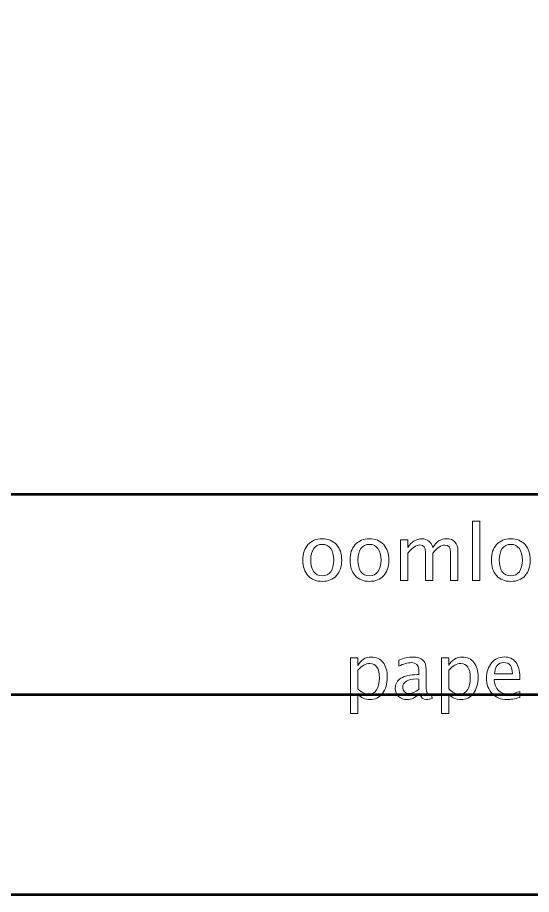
# Model space of a CAD drawing. Header units: centimetres. Extents: x -144 to 123, y -121 to 149.
# Drawn here: x -117.98 to -112.33, y -62.2 to -52.55 of the extents above; entities that cross this region are included whole.
import ezdxf

# ---------------------------------------------------------------- set-up
doc = ezdxf.new("R2010")
doc.units = ezdxf.units.CM
doc.header["$MEASUREMENT"] = 0
doc.layers.add('Layer 1', color=7, linetype='Continuous')

msp = doc.modelspace()

# ---------------------------------------------------------------- linework, layer by layer
at = {"layer": 'Layer 1', "color": 4, "lineweight": 53}
msp.add_lwpolyline([(-130.5, -59.99997), (-79.5, -59.99997), (-79.5, 15.00001), (-130.5, 15.00001), (-130.5, -59.99997)], close=True, dxfattribs=at)
at = {"layer": 'Layer 1', "lineweight": 53}
msp.add_open_spline([(-131.95, -61.7), (-131.95, -61.7), (-131.95, -58.3), (-131.95, -58.3), (-131.95, -58.3), (-131.95, -58.02386), (-131.72614, -57.8), (-131.45, -57.8), (-131.45, -57.8), (-131.45, -57.8), (-78.55, -57.8), (-78.55, -57.8), (-78.55, -57.8), (-78.27386, -57.8), (-78.05, -58.02386), (-78.05, -58.3), (-78.05, -58.3), (-78.05, -58.3), (-78.05, -61.7), (-78.05, -61.7), (-78.05, -61.7), (-78.05, -61.97614), (-78.27386, -62.2), (-78.55, -62.2), (-78.55, -62.2), (-78.55, -62.2), (-131.45, -62.2), (-131.45, -62.2), (-131.45, -62.2), (-131.72614, -62.2), (-131.95, -61.97614), (-131.95, -61.7)], degree=3, knots=[0, 0, 0, 0, 0.1111111, 0.1111111, 0.1111111, 0.1111111, 0.2222222, 0.2222222, 0.2222222, 0.2222222, 0.3333333, 0.3333333, 0.3333333, 0.3333333, 0.4444444, 0.4444444, 0.4444444, 0.4444444, 0.5555556, 0.5555556, 0.5555556, 0.5555556, 0.6666667, 0.6666667, 0.6666667, 0.6666667, 0.7777778, 0.7777778, 0.7777778, 0.7777778, 1, 1, 1, 1], dxfattribs=at)
at = {"layer": 'Layer 1', "color": 5, "lineweight": 9}
for points, knots in [([(-112.97862, -58.74469), (-112.97862, -58.74469), (-112.97862, -58.09191), (-112.97862, -58.09191), (-112.97862, -58.09191), (-112.97862, -58.09191), (-112.89734, -58.09191), (-112.89734, -58.09191), (-112.89734, -58.09191), (-112.89734, -58.09191), (-112.89734, -58.74469), (-112.89734, -58.74469), (-112.89734, -58.74469), (-112.89734, -58.74469), (-112.97862, -58.74469), (-112.97862, -58.74469)], [0, 0, 0, 0, 0.2, 0.2, 0.2, 0.2, 0.4, 0.4, 0.4, 0.4, 0.6, 0.6, 0.6, 0.6, 1, 1, 1, 1]), ([(-113.76913, -58.74469), (-113.76913, -58.74469), (-113.76913, -58.29595), (-113.76913, -58.29595), (-113.76913, -58.29595), (-113.76913, -58.29595), (-113.68785, -58.29595), (-113.68785, -58.29595), (-113.68785, -58.29595), (-113.68785, -58.29595), (-113.68785, -58.38076), (-113.68785, -58.38076), (-113.68785, -58.38076), (-113.6482, -58.31797), (-113.5974, -58.28664), (-113.53517, -58.28664), (-113.53517, -58.28664), (-113.47519, -58.28664), (-113.43441, -58.31797), (-113.41268, -58.38076), (-113.41268, -58.38076), (-113.37416, -58.3174), (-113.32392, -58.28579), (-113.26226, -58.28579), (-113.26226, -58.28579), (-113.22289, -58.28579), (-113.19227, -58.29737), (-113.17039, -58.32065), (-113.17039, -58.32065), (-113.14852, -58.34393), (-113.13751, -58.37653), (-113.13751, -58.41844), (-113.13751, -58.41844), (-113.13751, -58.41844), (-113.13751, -58.74469), (-113.13751, -58.74469), (-113.13751, -58.74469), (-113.13751, -58.74469), (-113.21879, -58.74469), (-113.21879, -58.74469), (-113.21879, -58.74469), (-113.21879, -58.74469), (-113.21879, -58.43185), (-113.21879, -58.43185), (-113.21879, -58.43185), (-113.21879, -58.38076), (-113.23911, -58.35522), (-113.27975, -58.35522), (-113.27975, -58.35522), (-113.32195, -58.35522), (-113.36626, -58.385), (-113.41268, -58.44469), (-113.41268, -58.44469), (-113.41268, -58.44469), (-113.41268, -58.74469), (-113.41268, -58.74469), (-113.41268, -58.74469), (-113.41268, -58.74469), (-113.49396, -58.74469), (-113.49396, -58.74469), (-113.49396, -58.74469), (-113.49396, -58.74469), (-113.49396, -58.43156), (-113.49396, -58.43156), (-113.49396, -58.43156), (-113.49396, -58.38006), (-113.51456, -58.35438), (-113.55591, -58.35438), (-113.55591, -58.35438), (-113.59697, -58.35438), (-113.641, -58.38429), (-113.68785, -58.44426), (-113.68785, -58.44426), (-113.68785, -58.44426), (-113.68785, -58.74469), (-113.68785, -58.74469), (-113.68785, -58.74469), (-113.68785, -58.74469), (-113.76913, -58.74469), (-113.76913, -58.74469)], [0, 0, 0, 0, 0.047619, 0.047619, 0.047619, 0.047619, 0.0952381, 0.0952381, 0.0952381, 0.0952381, 0.1428571, 0.1428571, 0.1428571, 0.1428571, 0.1904762, 0.1904762, 0.1904762, 0.1904762, 0.2380952, 0.2380952, 0.2380952, 0.2380952, 0.2857143, 0.2857143, 0.2857143, 0.2857143, 0.3333333, 0.3333333, 0.3333333, 0.3333333, 0.3809524, 0.3809524, 0.3809524, 0.3809524, 0.4285714, 0.4285714, 0.4285714, 0.4285714, 0.4761905, 0.4761905, 0.4761905, 0.4761905, 0.5238095, 0.5238095, 0.5238095, 0.5238095, 0.5714286, 0.5714286, 0.5714286, 0.5714286, 0.6190476, 0.6190476, 0.6190476, 0.6190476, 0.6666667, 0.6666667, 0.6666667, 0.6666667, 0.7142857, 0.7142857, 0.7142857, 0.7142857, 0.7619048, 0.7619048, 0.7619048, 0.7619048, 0.8095238, 0.8095238, 0.8095238, 0.8095238, 0.8571429, 0.8571429, 0.8571429, 0.8571429, 0.9047619, 0.9047619, 0.9047619, 0.9047619, 1, 1, 1, 1]), ([(-114.63076, -58.75485), (-114.69666, -58.75485), (-114.74887, -58.73382), (-114.78726, -58.69177), (-114.78726, -58.69177), (-114.82578, -58.64972), (-114.84497, -58.59257), (-114.84497, -58.52046), (-114.84497, -58.52046), (-114.84497, -58.4485), (-114.82578, -58.39149), (-114.78726, -58.34958), (-114.78726, -58.34958), (-114.74887, -58.30767), (-114.69666, -58.28664), (-114.63076, -58.28664), (-114.63076, -58.28664), (-114.56486, -58.28664), (-114.51265, -58.30767), (-114.47427, -58.34958), (-114.47427, -58.34958), (-114.43575, -58.39149), (-114.41655, -58.4485), (-114.41655, -58.52046), (-114.41655, -58.52046), (-114.41655, -58.59257), (-114.43575, -58.64972), (-114.47427, -58.69177), (-114.47427, -58.69177), (-114.51265, -58.73382), (-114.56486, -58.75485), (-114.63076, -58.75485)], [0, 0, 0, 0, 0.1111111, 0.1111111, 0.1111111, 0.1111111, 0.2222222, 0.2222222, 0.2222222, 0.2222222, 0.3333333, 0.3333333, 0.3333333, 0.3333333, 0.4444444, 0.4444444, 0.4444444, 0.4444444, 0.5555556, 0.5555556, 0.5555556, 0.5555556, 0.6666667, 0.6666667, 0.6666667, 0.6666667, 0.7777778, 0.7777778, 0.7777778, 0.7777778, 1, 1, 1, 1]), ([(-114.6309, -58.69389), (-114.59069, -58.69389), (-114.55936, -58.67879), (-114.53706, -58.64845), (-114.53706, -58.64845), (-114.51491, -58.61825), (-114.50376, -58.5755), (-114.50376, -58.52046), (-114.50376, -58.52046), (-114.50376, -58.46557), (-114.51491, -58.42296), (-114.53706, -58.39276), (-114.53706, -58.39276), (-114.55936, -58.3627), (-114.59069, -58.3476), (-114.6309, -58.3476), (-114.6309, -58.3476), (-114.67126, -58.3476), (-114.70259, -58.3627), (-114.7246, -58.39276), (-114.7246, -58.39276), (-114.74676, -58.42296), (-114.75776, -58.46557), (-114.75776, -58.52046), (-114.75776, -58.52046), (-114.75776, -58.5755), (-114.74676, -58.61825), (-114.7246, -58.64845), (-114.7246, -58.64845), (-114.70259, -58.67879), (-114.67126, -58.69389), (-114.6309, -58.69389)], [0, 0, 0, 0, 0.1111111, 0.1111111, 0.1111111, 0.1111111, 0.2222222, 0.2222222, 0.2222222, 0.2222222, 0.3333333, 0.3333333, 0.3333333, 0.3333333, 0.4444444, 0.4444444, 0.4444444, 0.4444444, 0.5555556, 0.5555556, 0.5555556, 0.5555556, 0.6666667, 0.6666667, 0.6666667, 0.6666667, 0.7777778, 0.7777778, 0.7777778, 0.7777778, 1, 1, 1, 1]), ([(-114.11062, -58.75485), (-114.17652, -58.75485), (-114.22873, -58.73382), (-114.26712, -58.69177), (-114.26712, -58.69177), (-114.30564, -58.64972), (-114.32483, -58.59257), (-114.32483, -58.52046), (-114.32483, -58.52046), (-114.32483, -58.4485), (-114.30564, -58.39149), (-114.26712, -58.34958), (-114.26712, -58.34958), (-114.22873, -58.30767), (-114.17652, -58.28664), (-114.11062, -58.28664), (-114.11062, -58.28664), (-114.04472, -58.28664), (-113.99251, -58.30767), (-113.95413, -58.34958), (-113.95413, -58.34958), (-113.91561, -58.39149), (-113.89641, -58.4485), (-113.89641, -58.52046), (-113.89641, -58.52046), (-113.89641, -58.59257), (-113.91561, -58.64972), (-113.95413, -58.69177), (-113.95413, -58.69177), (-113.99251, -58.73382), (-114.04472, -58.75485), (-114.11062, -58.75485)], [0, 0, 0, 0, 0.1111111, 0.1111111, 0.1111111, 0.1111111, 0.2222222, 0.2222222, 0.2222222, 0.2222222, 0.3333333, 0.3333333, 0.3333333, 0.3333333, 0.4444444, 0.4444444, 0.4444444, 0.4444444, 0.5555556, 0.5555556, 0.5555556, 0.5555556, 0.6666667, 0.6666667, 0.6666667, 0.6666667, 0.7777778, 0.7777778, 0.7777778, 0.7777778, 1, 1, 1, 1]), ([(-114.11076, -58.69389), (-114.07055, -58.69389), (-114.03922, -58.67879), (-114.01692, -58.64845), (-114.01692, -58.64845), (-113.99477, -58.61825), (-113.98362, -58.5755), (-113.98362, -58.52046), (-113.98362, -58.52046), (-113.98362, -58.46557), (-113.99477, -58.42296), (-114.01692, -58.39276), (-114.01692, -58.39276), (-114.03922, -58.3627), (-114.07055, -58.3476), (-114.11076, -58.3476), (-114.11076, -58.3476), (-114.15112, -58.3476), (-114.18245, -58.3627), (-114.20446, -58.39276), (-114.20446, -58.39276), (-114.22662, -58.42296), (-114.23762, -58.46557), (-114.23762, -58.52046), (-114.23762, -58.52046), (-114.23762, -58.5755), (-114.22662, -58.61825), (-114.20446, -58.64845), (-114.20446, -58.64845), (-114.18245, -58.67879), (-114.15112, -58.69389), (-114.11076, -58.69389)], [0, 0, 0, 0, 0.1111111, 0.1111111, 0.1111111, 0.1111111, 0.2222222, 0.2222222, 0.2222222, 0.2222222, 0.3333333, 0.3333333, 0.3333333, 0.3333333, 0.4444444, 0.4444444, 0.4444444, 0.4444444, 0.5555556, 0.5555556, 0.5555556, 0.5555556, 0.6666667, 0.6666667, 0.6666667, 0.6666667, 0.7777778, 0.7777778, 0.7777778, 0.7777778, 1, 1, 1, 1]), ([(-112.55528, -58.75485), (-112.62118, -58.75485), (-112.67339, -58.73382), (-112.71178, -58.69177), (-112.71178, -58.69177), (-112.7503, -58.64972), (-112.76949, -58.59257), (-112.76949, -58.52046), (-112.76949, -58.52046), (-112.76949, -58.4485), (-112.7503, -58.39149), (-112.71178, -58.34958), (-112.71178, -58.34958), (-112.67339, -58.30767), (-112.62118, -58.28664), (-112.55528, -58.28664), (-112.55528, -58.28664), (-112.48938, -58.28664), (-112.43717, -58.30767), (-112.39879, -58.34958), (-112.39879, -58.34958), (-112.36027, -58.39149), (-112.34107, -58.4485), (-112.34107, -58.52046), (-112.34107, -58.52046), (-112.34107, -58.59257), (-112.36027, -58.64972), (-112.39879, -58.69177), (-112.39879, -58.69177), (-112.43717, -58.73382), (-112.48938, -58.75485), (-112.55528, -58.75485)], [0, 0, 0, 0, 0.1111111, 0.1111111, 0.1111111, 0.1111111, 0.2222222, 0.2222222, 0.2222222, 0.2222222, 0.3333333, 0.3333333, 0.3333333, 0.3333333, 0.4444444, 0.4444444, 0.4444444, 0.4444444, 0.5555556, 0.5555556, 0.5555556, 0.5555556, 0.6666667, 0.6666667, 0.6666667, 0.6666667, 0.7777778, 0.7777778, 0.7777778, 0.7777778, 1, 1, 1, 1]), ([(-112.55542, -58.69389), (-112.51521, -58.69389), (-112.48388, -58.67879), (-112.46158, -58.64845), (-112.46158, -58.64845), (-112.43943, -58.61825), (-112.42828, -58.5755), (-112.42828, -58.52046), (-112.42828, -58.52046), (-112.42828, -58.46557), (-112.43943, -58.42296), (-112.46158, -58.39276), (-112.46158, -58.39276), (-112.48388, -58.3627), (-112.51521, -58.3476), (-112.55542, -58.3476), (-112.55542, -58.3476), (-112.59578, -58.3476), (-112.62711, -58.3627), (-112.64912, -58.39276), (-112.64912, -58.39276), (-112.67128, -58.42296), (-112.68228, -58.46557), (-112.68228, -58.52046), (-112.68228, -58.52046), (-112.68228, -58.5755), (-112.67128, -58.61825), (-112.64912, -58.64845), (-112.64912, -58.64845), (-112.62711, -58.67879), (-112.59578, -58.69389), (-112.55542, -58.69389)], [0, 0, 0, 0, 0.1111111, 0.1111111, 0.1111111, 0.1111111, 0.2222222, 0.2222222, 0.2222222, 0.2222222, 0.3333333, 0.3333333, 0.3333333, 0.3333333, 0.4444444, 0.4444444, 0.4444444, 0.4444444, 0.5555556, 0.5555556, 0.5555556, 0.5555556, 0.6666667, 0.6666667, 0.6666667, 0.6666667, 0.7777778, 0.7777778, 0.7777778, 0.7777778, 1, 1, 1, 1]), ([(-114.32025, -60.20914), (-114.32025, -60.20914), (-114.32025, -59.59699), (-114.32025, -59.59699), (-114.32025, -59.59699), (-114.32025, -59.59699), (-114.23897, -59.59699), (-114.23897, -59.59699), (-114.23897, -59.59699), (-114.23897, -59.59699), (-114.23897, -59.6818), (-114.23897, -59.6818), (-114.23897, -59.6818), (-114.20567, -59.61901), (-114.15557, -59.58768), (-114.08883, -59.58768), (-114.08883, -59.58768), (-114.03478, -59.58768), (-113.99231, -59.6073), (-113.96126, -59.64667), (-113.96126, -59.64667), (-113.93022, -59.68604), (-113.91469, -59.7398), (-113.91469, -59.80796), (-113.91469, -59.80796), (-113.91469, -59.88218), (-113.93233, -59.94215), (-113.96747, -59.98759), (-113.96747, -59.98759), (-114.00261, -60.03317), (-114.04889, -60.05589), (-114.10618, -60.05589), (-114.10618, -60.05589), (-114.15938, -60.05589), (-114.20369, -60.03557), (-114.23897, -59.99479), (-114.23897, -59.99479), (-114.23897, -59.99479), (-114.23897, -60.20914), (-114.23897, -60.20914), (-114.23897, -60.20914), (-114.23897, -60.20914), (-114.32025, -60.20914), (-114.32025, -60.20914)], [0, 0, 0, 0, 0.0833333, 0.0833333, 0.0833333, 0.0833333, 0.1666667, 0.1666667, 0.1666667, 0.1666667, 0.25, 0.25, 0.25, 0.25, 0.3333333, 0.3333333, 0.3333333, 0.3333333, 0.4166667, 0.4166667, 0.4166667, 0.4166667, 0.5, 0.5, 0.5, 0.5, 0.5833333, 0.5833333, 0.5833333, 0.5833333, 0.6666667, 0.6666667, 0.6666667, 0.6666667, 0.75, 0.75, 0.75, 0.75, 0.8333333, 0.8333333, 0.8333333, 0.8333333, 1, 1, 1, 1]), ([(-113.55613, -59.98858), (-113.60495, -60.03345), (-113.65194, -60.05589), (-113.6971, -60.05589), (-113.6971, -60.05589), (-113.73421, -60.05589), (-113.76511, -60.04432), (-113.78953, -60.02104), (-113.78953, -60.02104), (-113.81408, -59.99775), (-113.82636, -59.9684), (-113.82636, -59.93298), (-113.82636, -59.93298), (-113.82636, -59.88402), (-113.80575, -59.84634), (-113.76455, -59.82009), (-113.76455, -59.82009), (-113.72334, -59.79385), (-113.66422, -59.78072), (-113.58717, -59.78072), (-113.58717, -59.78072), (-113.58717, -59.78072), (-113.56812, -59.78072), (-113.56812, -59.78072), (-113.56812, -59.78072), (-113.56812, -59.78072), (-113.56812, -59.72668), (-113.56812, -59.72668), (-113.56812, -59.72668), (-113.56812, -59.67461), (-113.59522, -59.64864), (-113.64954, -59.64864), (-113.64954, -59.64864), (-113.69159, -59.64864), (-113.7376, -59.66191), (-113.78741, -59.68844), (-113.78741, -59.68844), (-113.78741, -59.68844), (-113.78741, -59.62155), (-113.78741, -59.62155), (-113.78741, -59.62155), (-113.73266, -59.59897), (-113.68101, -59.58768), (-113.63261, -59.58768), (-113.63261, -59.58768), (-113.5828, -59.58768), (-113.54597, -59.59897), (-113.5224, -59.62169), (-113.5224, -59.62169), (-113.4987, -59.64441), (-113.48684, -59.6794), (-113.48684, -59.72668), (-113.48684, -59.72668), (-113.48684, -59.72668), (-113.48684, -59.92945), (-113.48684, -59.92945), (-113.48684, -59.92945), (-113.48684, -59.97588), (-113.47259, -59.99916), (-113.44394, -59.99916), (-113.44394, -59.99916), (-113.44042, -59.99916), (-113.43519, -59.9986), (-113.42828, -59.99747), (-113.42828, -59.99747), (-113.42828, -59.99747), (-113.42249, -60.04263), (-113.42249, -60.04263), (-113.42249, -60.04263), (-113.44098, -60.05152), (-113.4613, -60.05589), (-113.4836, -60.05589), (-113.4836, -60.05589), (-113.52156, -60.05589), (-113.54569, -60.03345), (-113.55613, -59.98858)], [0, 0, 0, 0, 0.05, 0.05, 0.05, 0.05, 0.1, 0.1, 0.1, 0.1, 0.15, 0.15, 0.15, 0.15, 0.2, 0.2, 0.2, 0.2, 0.25, 0.25, 0.25, 0.25, 0.3, 0.3, 0.3, 0.3, 0.35, 0.35, 0.35, 0.35, 0.4, 0.4, 0.4, 0.4, 0.45, 0.45, 0.45, 0.45, 0.5, 0.5, 0.5, 0.5, 0.55, 0.55, 0.55, 0.55, 0.6, 0.6, 0.6, 0.6, 0.65, 0.65, 0.65, 0.65, 0.7, 0.7, 0.7, 0.7, 0.75, 0.75, 0.75, 0.75, 0.8, 0.8, 0.8, 0.8, 0.85, 0.85, 0.85, 0.85, 0.9, 0.9, 0.9, 0.9, 1, 1, 1, 1]), ([(-113.31991, -60.20914), (-113.31991, -60.20914), (-113.31991, -59.59699), (-113.31991, -59.59699), (-113.31991, -59.59699), (-113.31991, -59.59699), (-113.23863, -59.59699), (-113.23863, -59.59699), (-113.23863, -59.59699), (-113.23863, -59.59699), (-113.23863, -59.6818), (-113.23863, -59.6818), (-113.23863, -59.6818), (-113.20533, -59.61901), (-113.15523, -59.58768), (-113.08849, -59.58768), (-113.08849, -59.58768), (-113.03444, -59.58768), (-112.99197, -59.6073), (-112.96092, -59.64667), (-112.96092, -59.64667), (-112.92988, -59.68604), (-112.91435, -59.7398), (-112.91435, -59.80796), (-112.91435, -59.80796), (-112.91435, -59.88218), (-112.93199, -59.94215), (-112.96713, -59.98759), (-112.96713, -59.98759), (-113.00227, -60.03317), (-113.04855, -60.05589), (-113.10584, -60.05589), (-113.10584, -60.05589), (-113.15904, -60.05589), (-113.20335, -60.03557), (-113.23863, -59.99479), (-113.23863, -59.99479), (-113.23863, -59.99479), (-113.23863, -60.20914), (-113.23863, -60.20914), (-113.23863, -60.20914), (-113.23863, -60.20914), (-113.31991, -60.20914), (-113.31991, -60.20914)], [0, 0, 0, 0, 0.0833333, 0.0833333, 0.0833333, 0.0833333, 0.1666667, 0.1666667, 0.1666667, 0.1666667, 0.25, 0.25, 0.25, 0.25, 0.3333333, 0.3333333, 0.3333333, 0.3333333, 0.4166667, 0.4166667, 0.4166667, 0.4166667, 0.5, 0.5, 0.5, 0.5, 0.5833333, 0.5833333, 0.5833333, 0.5833333, 0.6666667, 0.6666667, 0.6666667, 0.6666667, 0.75, 0.75, 0.75, 0.75, 0.8333333, 0.8333333, 0.8333333, 0.8333333, 1, 1, 1, 1]), ([(-112.45772, -60.03134), (-112.51233, -60.04771), (-112.55903, -60.05589), (-112.59798, -60.05589), (-112.59798, -60.05589), (-112.66444, -60.05589), (-112.71849, -60.03388), (-112.76012, -59.98999), (-112.76012, -59.98999), (-112.80175, -59.94611), (-112.82263, -59.88924), (-112.82263, -59.81925), (-112.82263, -59.81925), (-112.82263, -59.75137), (-112.80429, -59.69563), (-112.76746, -59.65203), (-112.76746, -59.65203), (-112.73063, -59.60857), (-112.68349, -59.58683), (-112.62606, -59.58683), (-112.62606, -59.58683), (-112.57173, -59.58683), (-112.52968, -59.60617), (-112.50005, -59.64483), (-112.50005, -59.64483), (-112.47042, -59.6835), (-112.4556, -59.73825), (-112.4556, -59.80923), (-112.4556, -59.80923), (-112.4556, -59.80923), (-112.45602, -59.83406), (-112.45602, -59.83406), (-112.45602, -59.83406), (-112.45602, -59.83406), (-112.73966, -59.83406), (-112.73966, -59.83406), (-112.73966, -59.83406), (-112.7278, -59.94131), (-112.67545, -59.99493), (-112.58274, -59.99493), (-112.58274, -59.99493), (-112.54873, -59.99493), (-112.5071, -59.98533), (-112.45772, -59.96614), (-112.45772, -59.96614), (-112.45772, -59.96614), (-112.45772, -60.03134), (-112.45772, -60.03134)], [0, 0, 0, 0, 0.0769231, 0.0769231, 0.0769231, 0.0769231, 0.1538462, 0.1538462, 0.1538462, 0.1538462, 0.2307692, 0.2307692, 0.2307692, 0.2307692, 0.3076923, 0.3076923, 0.3076923, 0.3076923, 0.3846154, 0.3846154, 0.3846154, 0.3846154, 0.4615385, 0.4615385, 0.4615385, 0.4615385, 0.5384615, 0.5384615, 0.5384615, 0.5384615, 0.6153846, 0.6153846, 0.6153846, 0.6153846, 0.6923077, 0.6923077, 0.6923077, 0.6923077, 0.7692308, 0.7692308, 0.7692308, 0.7692308, 0.8461538, 0.8461538, 0.8461538, 0.8461538, 1, 1, 1, 1]), ([(-114.23897, -59.93877), (-114.19706, -59.97616), (-114.15712, -59.99493), (-114.11917, -59.99493), (-114.11917, -59.99493), (-114.08177, -59.99493), (-114.05284, -59.97927), (-114.03252, -59.94808), (-114.03252, -59.94808), (-114.01206, -59.9169), (-114.0019, -59.87301), (-114.0019, -59.81628), (-114.0019, -59.81628), (-114.0019, -59.7113), (-114.03662, -59.6588), (-114.10604, -59.6588), (-114.10604, -59.6588), (-114.15148, -59.6588), (-114.19579, -59.68336), (-114.23897, -59.7326), (-114.23897, -59.7326), (-114.23897, -59.7326), (-114.23897, -59.93877), (-114.23897, -59.93877)], [0, 0, 0, 0, 0.1428571, 0.1428571, 0.1428571, 0.1428571, 0.2857143, 0.2857143, 0.2857143, 0.2857143, 0.4285714, 0.4285714, 0.4285714, 0.4285714, 0.5714286, 0.5714286, 0.5714286, 0.5714286, 0.7142857, 0.7142857, 0.7142857, 0.7142857, 1, 1, 1, 1]), ([(-113.23863, -59.93877), (-113.19672, -59.97616), (-113.15678, -59.99493), (-113.11883, -59.99493), (-113.11883, -59.99493), (-113.08143, -59.99493), (-113.0525, -59.97927), (-113.03218, -59.94808), (-113.03218, -59.94808), (-113.01172, -59.9169), (-113.00156, -59.87301), (-113.00156, -59.81628), (-113.00156, -59.81628), (-113.00156, -59.7113), (-113.03628, -59.6588), (-113.1057, -59.6588), (-113.1057, -59.6588), (-113.15114, -59.6588), (-113.19545, -59.68336), (-113.23863, -59.7326), (-113.23863, -59.7326), (-113.23863, -59.7326), (-113.23863, -59.93877), (-113.23863, -59.93877)], [0, 0, 0, 0, 0.1428571, 0.1428571, 0.1428571, 0.1428571, 0.2857143, 0.2857143, 0.2857143, 0.2857143, 0.4285714, 0.4285714, 0.4285714, 0.4285714, 0.5714286, 0.5714286, 0.5714286, 0.5714286, 0.7142857, 0.7142857, 0.7142857, 0.7142857, 1, 1, 1, 1]), ([(-112.73542, -59.7731), (-112.73542, -59.7731), (-112.5373, -59.7731), (-112.5373, -59.7731), (-112.5373, -59.7731), (-112.5373, -59.68956), (-112.56849, -59.6478), (-112.63072, -59.6478), (-112.63072, -59.6478), (-112.69337, -59.6478), (-112.72823, -59.68956), (-112.73542, -59.7731)], [0, 0, 0, 0, 0.25, 0.25, 0.25, 0.25, 0.5, 0.5, 0.5, 0.5, 1, 1, 1, 1]), ([(-113.56812, -59.94427), (-113.56812, -59.94427), (-113.56812, -59.82898), (-113.56812, -59.82898), (-113.56812, -59.82898), (-113.56812, -59.82898), (-113.59423, -59.82814), (-113.59423, -59.82814), (-113.59423, -59.82814), (-113.63938, -59.82814), (-113.67579, -59.83646), (-113.70359, -59.85311), (-113.70359, -59.85311), (-113.73125, -59.8699), (-113.74508, -59.89206), (-113.74508, -59.91972), (-113.74508, -59.91972), (-113.74508, -59.93905), (-113.73816, -59.95542), (-113.72447, -59.96882), (-113.72447, -59.96882), (-113.71064, -59.98223), (-113.69385, -59.989), (-113.67396, -59.989), (-113.67396, -59.989), (-113.64009, -59.989), (-113.60481, -59.97405), (-113.56812, -59.94427)], [0, 0, 0, 0, 0.125, 0.125, 0.125, 0.125, 0.25, 0.25, 0.25, 0.25, 0.375, 0.375, 0.375, 0.375, 0.5, 0.5, 0.5, 0.5, 0.625, 0.625, 0.625, 0.625, 0.75, 0.75, 0.75, 0.75, 1, 1, 1, 1])]:
    msp.add_open_spline(points, degree=3, knots=knots, dxfattribs=at)

doc.saveas('drawing.dxf')
